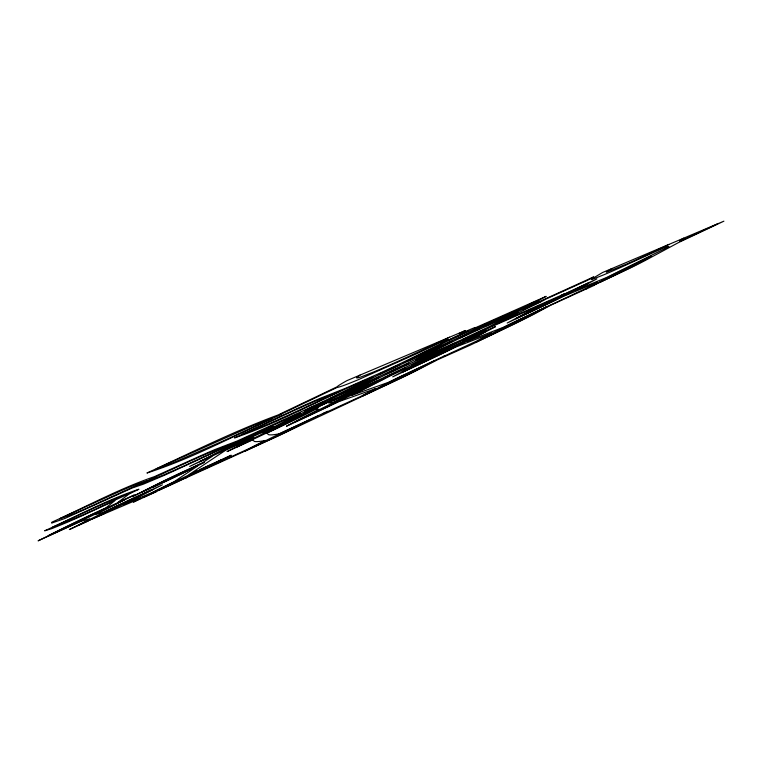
<?xml version="1.0" encoding="UTF-8"?>
<svg xmlns="http://www.w3.org/2000/svg" width="762" height="762" viewBox="0 0 762 762"><rect width="100%" height="100%" fill="white"/><g stroke="black" fill="none" stroke-linecap="round" stroke-linejoin="round"><path stroke-width="1.14" d="M586.54 288.827L550.831 305.162L534.324 314.011A82.239 2.724 -25.2 0 1 514.874 323.764L470.011 345.272L437.436 359.826L415.528 371.075A68.447 2.267 -25.2 0 1 401.612 377.885L294.942 427.93A67.437 2.238 -25.2 0 1 278.149 436.016L185.395 478.136L186.204 477.698A71.799 2.381 -25.2 0 1 176.574 482.279L143.18 497.424L164.344 486.785A70.514 2.334 -25.2 0 1 194.948 472.126L221.437 459.934L209.398 466.049M360.016 375.095L356.559 377.847L357.845 377.876A97.403 3.229 -25.2 0 0 361.74 376.647L374.237 371.742A79.543 2.638 -25.2 0 0 449.561 337.214M443.722 356.33L476.545 341.109A86.02 2.848 -25.2 0 1 491.728 333.137L455.733 347.053A86.944 2.886 -25.2 0 1 437.502 355.883L392.725 376.838L416.557 364.322A87.963 2.915 -25.2 0 1 426.92 359.15L400.841 370.846A20.726 0.686 -25.2 0 1 390.982 375.504L379.314 381.505A98.946 3.277 -25.2 0 1 351.787 395.297L388.287 382.41A68.809 2.286 -25.2 0 1 400.898 376.285L444.284 355.997M611.934 268.529L606.619 271.748A53.464 1.772 -25.2 0 0 606.495 272.205L628.136 263.423A58.95 1.953 -25.2 0 0 645.671 255.422L653.282 251.87A56.331 1.867 -25.2 0 0 668.855 244.459M540.239 310.41L547.287 306.41L529.028 315.097A82.925 2.753 -25.2 0 0 483.213 338.071L476.183 342.062L494.443 333.375A82.925 2.753 -25.2 0 0 540.258 310.401M227.2 451.552L233.905 447.951A90.392 3 -25.2 0 1 247.46 440.969M327.717 411.27L279.006 433.835M324.25 413.128L323.345 413.614L360.502 396.564A78.667 2.61 -25.2 0 1 376.066 388.477L338.633 401.688A99.393 3.296 -25.2 0 1 309.905 415.338L286.426 426.234L296.77 420.71M247.479 440.96L253.641 437.712L248.783 439.103M300.333 413.071L264.766 431.835L261.518 432.768A81.724 2.705 -25.2 0 0 273.501 426.558M275.092 427.387L312.068 407.87A19.26 0.638 -25.2 0 0 319.678 404.26L324.507 401.888M85.992 521.303L78.972 524.932L104.689 513.398M477.984 335.937L495.424 326.669L454.895 345.596A88.097 2.924 -25.2 0 0 442.417 351.577L411.651 365.255A19.04 0.629 -25.2 0 0 411.918 365.036M325.145 401.555L324.555 401.86M401.345 364.312L394.535 367.655A21.098 0.695 -25.2 0 1 389.877 369.875L382.01 373.504A17.707 0.591 -25.2 0 1 377.809 375.352L329.822 398.859M48.768 535.343L73.638 523.056A67.847 2.248 -25.2 0 1 91.916 514.35L106.023 507.778L114.824 500.682L82.106 515.75A68.732 2.276 -25.2 0 1 66.665 522.551L51.873 528.609L44.653 530.809C75.886 516.674 106.337 500.091 138.903 489.252L129.33 493.824L118.081 502.263A91.859 3.048 -25.2 0 1 134.379 494.976L95.336 514.436L102.765 512.559A63.084 2.096 -25.2 0 1 116.757 505.825L162.373 484.813L123.053 504.673L151.238 492.938A74.743 2.477 -25.2 0 1 174.022 481.765L197.663 466.011L182.356 473.497A58.112 1.924 -25.2 0 1 170.069 479.355L153.162 487.232M86.773 520.484L89.668 519.027L81.172 521.17L38.1 540.829L69.38 525.447A66.132 2.191 -25.2 0 1 94.24 513.559L124.568 499.643L103.118 510.349A66.132 2.191 -25.2 0 1 78.257 522.237L47.93 536.153M210.083 466.058L201.92 470.097L248.783 448.713A72.847 2.419 -25.2 0 1 265.328 440.455M411.928 364.969L459.857 341.709M717.366 223.933L682.19 240.316A44.558 1.476 -25.2 0 1 679.599 241.154L679.828 240.487A50.93 1.686 -25.2 0 1 683.781 238.135M520.998 308.772L486.251 325.412A18.707 0.619 -25.2 0 1 485.851 325.688L526.294 307.686A16.821 0.562 -25.2 0 1 530.828 305.505L534.476 303.8A14.84 0.495 -25.2 0 1 539.258 301.619L593.684 276.882L587.445 280.34L546.097 298.99A15.564 0.514 -25.2 0 1 541.287 301.6L535.915 304.238A17.564 0.581 -25.2 0 1 531.6 306.286L492.357 325.679L564.585 293.799L561.575 295.389L596.875 278.882L575.158 290.522L607.143 277.254A59.627 1.981 -25.2 0 1 614.982 273.339L668.95 246.631L666.121 247.64A41.853 1.391 -25.2 0 1 664.997 247.783L667.16 246.24L622.897 266.471A64.17 2.124 -25.2 0 1 603.456 274.949L594.465 278.511A63.056 2.086 -25.2 0 1 591.188 279.321L602.609 272.482L723.9 221.171L678.532 242.564L644.842 260.69A59.436 1.972 -25.2 0 1 631.412 267.491L594.027 285.131L606 278.34A58.398 1.934 -25.2 0 1 620.992 270.767L651.329 256.203L639.366 262.995A58.398 1.934 -25.2 0 1 624.364 270.567L599.608 282.502M337.309 387.353L280.778 414.328L281.683 414.338C236.972 434.092 193.481 458.038 146.942 473.021C190.367 453.114 233.201 431.559 278.044 414.985L337.099 386.801A114.967 3.81 -25.2 0 1 346.939 380.629L465.449 330.498L458.915 333.689L462.734 332.803M234.144 444.427L189.643 466.458L233.582 446.122L263.633 431.263L238.106 442.874M104.565 513.121L109.623 510.731A64.379 2.134 -25.2 0 0 128.949 501.434L152.762 489.433L122.11 503.634A64.379 2.134 -25.2 0 0 102.794 512.931L69.361 529.552L88.354 520.97M196.929 470.897L189.119 474.564L225.904 450.056A52.226 1.734 -25.2 0 0 248.783 439.103M586.464 288.95L593.884 285.493M199.558 469.678L231.219 455.247L200.282 470.564A70.514 2.334 -25.2 0 1 169.678 485.232L159.001 490.195M89.183 520.275L140.78 498.253A97.031 3.219 -25.2 0 0 133.407 502.11L156.715 491.547M588.807 287.131L511.778 323.145A83.077 2.753 -25.2 0 0 503.339 327.308L467.782 341.09A90.202 2.991 -25.2 0 0 477.984 335.937M298.437 413.737L165.306 474.888L143.485 484.137L132.255 487.966L64.856 518.484L51.635 523.094L51.968 522.132C86.011 506.816 119.158 488.718 154.495 476.612L198.177 456.895A78.305 2.6 -25.2 0 1 214.779 449.618L237.344 440.95L308.372 408.403A18.688 0.619 -25.2 0 1 312.372 406.479L318.068 403.812A16.326 0.543 -25.2 0 1 322.25 401.917L372.628 377.38A17.793 0.591 -25.2 0 1 372.494 377.38M402.279 363.836L451.952 341.386A17.964 0.6 -25.2 0 0 451.923 341.424A17.964 0.6 -25.2 0 0 452.18 341.452L407.194 363.417A19.288 0.638 -25.2 0 0 402.241 365.665L395.478 368.827A21.812 0.724 -25.2 0 0 389.239 371.827L329.87 398.917M150.133 488.347L141.98 492.023L163.125 481.479A51.711 1.715 -25.2 0 1 179.441 473.697L204.33 462.286L183.175 472.831A51.711 1.715 -25.2 0 1 166.859 480.612L132.131 496.719L164.259 480.66A58.179 1.934 -25.2 0 1 178.279 473.983L202.368 462.867L211.874 456.533L204.845 459.724M325.193 401.536L378.847 377.304A19.421 0.648 -25.2 0 0 378.752 377.4A19.421 0.648 -25.2 0 0 378.847 377.457L338.318 397.212A18.869 0.629 -25.2 0 0 334.813 398.593L330.375 400.526A17.764 0.591 -25.2 0 0 325.498 402.736L318.935 405.822A20.231 0.667 -25.2 0 0 314.411 408.003L305.895 412.356A17.821 0.591 -25.2 0 0 304.752 413.28L305.352 413.099A82.067 2.724 -25.2 0 0 275.072 427.387M203.711 459.896L199.568 461.743L239.763 441.798L273.558 426.539M474.526 328.165L546.154 296.351L534.248 302.714A15.688 0.524 -25.2 0 1 530.562 304.467L521.265 308.658M459.924 341.681L461.391 341.052A19.269 0.638 -25.2 0 0 466.23 338.909L473.402 335.604A22.717 0.752 -25.2 0 0 478.717 333.08L486.156 329.441A20.641 0.686 -25.2 0 0 490.233 327.327L550.164 300.866A71.142 2.362 -25.2 0 0 532.819 309.401L507.197 323.012L554.279 300.847A71.142 2.362 -25.2 0 0 563.556 296.313L597.494 282.235M332.299 402.669L331.746 402.698M331.203 402.727L328.622 402.85L377.79 380.895A18.164 0.6 -25.2 0 0 378.724 380.838L375.695 382.248A99.479 3.296 -25.2 0 0 332.823 402.65M236.563 447.008A83.372 2.762 -25.2 0 1 318.726 407.213A83.372 2.762 -25.2 0 1 236.544 447.018M406.918 361.217A19.364 0.638 -25.2 0 1 406.889 361.245L461.82 336.185A20.231 0.667 -25.2 0 1 466.344 334.004L472.907 330.918A17.764 0.591 -25.2 0 1 477.784 328.698L482.213 326.765A18.193 0.6 -25.2 0 1 483.765 326.126L518.093 309.686L462.544 334.232A21.06 0.695 -25.2 0 1 457.143 336.785L450.38 339.89A17.697 0.591 -25.2 0 1 446.742 341.5L406.727 361.169A19.364 0.638 -25.2 0 1 406.87 361.15M279.025 433.826A1231.011 40.815 -25.2 0 1 268.634 434.711L266.843 433.207L273.663 429.968A77.981 2.581 -25.2 0 0 295.999 419.148L315.068 409.556L319.202 409.346A100.527 3.334 -25.2 0 0 296.789 420.7M265.367 440.446A1221.667 40.5 -25.2 0 1 254.432 441.455L252.593 439.893A97.355 3.229 -25.2 0 1 227.219 451.533M588.874 287.103A70.904 2.353 -25.2 0 1 597.427 282.264M300.342 413.061A17.383 0.581 -25.2 0 1 298.428 413.737M372.475 377.352A17.793 0.591 -25.2 0 1 372.942 376.99C326.346 396.107 282.264 421.548 234.563 437.902L298.809 407.813A81.82 2.715 -25.2 0 1 319.678 398.545L345.719 388.201L382.953 371.808A20.222 0.667 -25.2 0 1 387.706 369.522L392.801 367.132A17.802 0.591 -25.2 0 1 397.869 364.817L441.217 343.691A17.859 0.591 -25.2 0 1 442.798 342.538L447.113 340.29A17.402 0.581 -25.2 0 1 448.751 339.471L445.341 340.223A89.43 2.962 -25.2 0 1 418.367 352.939L358.397 379.657A118.977 3.943 -25.2 0 1 337.242 387.382M462.744 332.794A18.479 0.61 -25.2 0 1 470.792 329.213L473.183 328.222A19.221 0.638 -25.2 0 1 474.536 328.155M523.208 307.381L538.677 300.114L523.208 307.381M386.239 373.885L408.594 363.426L386.239 373.885M462.763 339.833L485.108 329.336L462.763 339.833M311.429 410.004L332.07 400.317L311.429 410.004M379.409 374.085L400.05 364.388L379.409 374.085M384.41 377.895L405.051 368.198L384.41 377.895M447.904 340.414L468.554 330.756L447.904 340.414M458.829 338.185L479.479 328.527L458.829 338.185M523.284 309.601L540.487 301.523L523.284 309.601M304.638 410.718L323.583 401.86L304.638 410.718M365.608 394.364L362.998 395.802L395.821 380.362A65.694 2.181 -25.2 0 0 414.728 371.104L435.254 360.426L402.431 375.857A65.694 2.181 -25.2 0 0 383.524 385.115L365.608 394.364M518.531 317.287L515.95 318.707L538.315 308.181A74.305 2.467 -25.2 0 0 571.862 291.741L588.121 283.188L565.756 293.713A74.305 2.467 -25.2 0 0 532.2 310.153L518.531 317.287M405.251 370.57L401.745 372.428A91.383 3.029 -25.2 0 0 420.386 363.703L432.54 357.921A94.288 3.124 -25.2 0 0 470.392 339.366L486.404 331.07A91.383 3.029 -25.2 0 0 467.773 339.795L455.609 345.586A94.288 3.124 -25.2 0 0 417.767 364.141L405.251 370.57M299.38 419.767L295.627 421.748L327.317 406.813A101.803 3.372 -25.2 0 0 356.587 392.582L383.943 378.666L352.254 393.602A101.803 3.372 -25.2 0 0 322.974 407.822L299.38 419.767M247.774 449.647L244.459 451.38L275.444 436.997A65.141 2.162 -25.2 0 0 294.799 427.673L318.364 415.757L287.379 430.139A65.141 2.162 -25.2 0 0 268.034 439.464L247.774 449.647M384.877 377.133L334.051 399.888A18.783 0.619 -25.2 0 0 336.709 398.497L384.943 375.075A19.269 0.638 -25.2 0 0 389.763 372.942L396.869 369.665A22.717 0.752 -25.2 0 0 402.145 367.16L455.809 342.948A19.317 0.638 -25.2 0 0 455.266 343.357L403.393 368.398A17.793 0.591 -25.2 0 0 398.545 370.599L392.011 373.666A20.212 0.667 -25.2 0 0 387.506 375.847L384.877 377.133M463.058 339.119L415.547 360.321A20.793 0.686 -25.2 0 0 416.042 359.912A20.793 0.686 -25.2 0 0 415.69 359.931L457.819 339.204A17.716 0.591 -25.2 0 0 461.724 337.471L468.954 334.137A21.117 0.695 -25.2 0 0 473.259 332.099L517.75 312.115A14.983 0.495 -25.2 0 0 517.512 312.325A14.983 0.495 -25.2 0 0 518.008 312.249L483.184 329.613A19.269 0.638 -25.2 0 0 478.669 331.651L472.535 334.518A21.812 0.724 -25.2 0 0 466.782 337.28L463.058 339.119M251.393 430.197L242.849 434.235L266.881 424.634A93.497 3.096 -25.2 0 0 292.322 413.375L340.071 391.22L316.04 400.822A93.497 3.096 -25.2 0 0 290.598 412.08L251.393 430.197M59.846 523.885L52.721 527.247L75.581 518.112A73.142 2.429 -25.2 0 0 91.44 511.073L130.826 492.814L107.966 501.948A73.142 2.429 -25.2 0 0 92.107 508.978L59.846 523.885M147.761 480.536L139.341 484.508L160.468 476.288A89.183 2.953 -25.2 0 0 184.414 465.772L230.876 444.284L209.75 452.504A89.183 2.953 -25.2 0 0 185.804 463.029L147.761 480.536M68.466 514.636L59.569 518.808L71.771 514.569A81.905 2.715 -25.2 0 0 86.439 508.359L146.561 480.898L134.36 485.137A81.905 2.715 -25.2 0 0 119.701 491.347L68.466 514.636M166.735 464.077L156.105 469.011A140.332 4.648 -25.2 0 0 177.079 461.02L222.599 441.217L272.529 418.348A140.332 4.648 -25.2 0 0 251.555 426.339L166.735 464.077M455.285 343.405A19.317 0.638 -25.2 0 0 455.305 343.414"/></g></svg>
